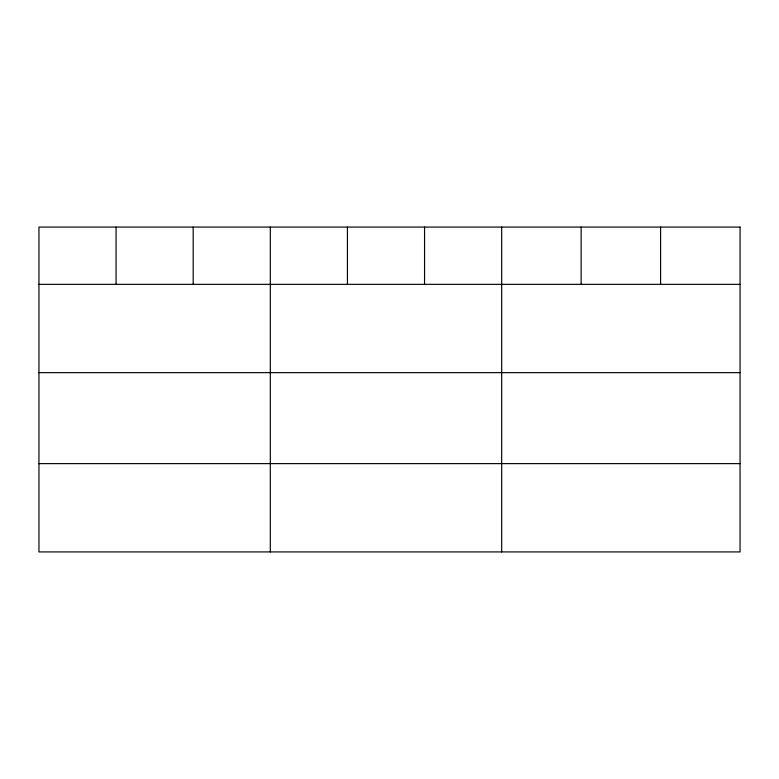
<?xml version="1.0" encoding="UTF-8"?>
<svg xmlns="http://www.w3.org/2000/svg" width="779" height="779" viewBox="0 0 779 779"><rect width="100%" height="100%" fill="white"/><g stroke="black" fill="none" stroke-linecap="round" stroke-linejoin="round"><path stroke-width="1.17" d="M38.95 284.345L740.05 284.345M38.95 372.644L740.05 372.644M38.95 463.622L740.05 463.622M660.592 227.078L660.592 284.345M581.134 227.078L581.134 284.345M501.676 227.078L501.676 551.921M424.555 227.078L424.555 284.345M347.434 227.078L347.434 284.345M270.313 227.078L270.313 551.921M193.192 227.078L193.192 284.345M116.071 227.078L116.071 284.345M740.05 227.078L38.95 227.078L38.95 551.921L740.05 551.921L740.05 227.078"/></g></svg>
